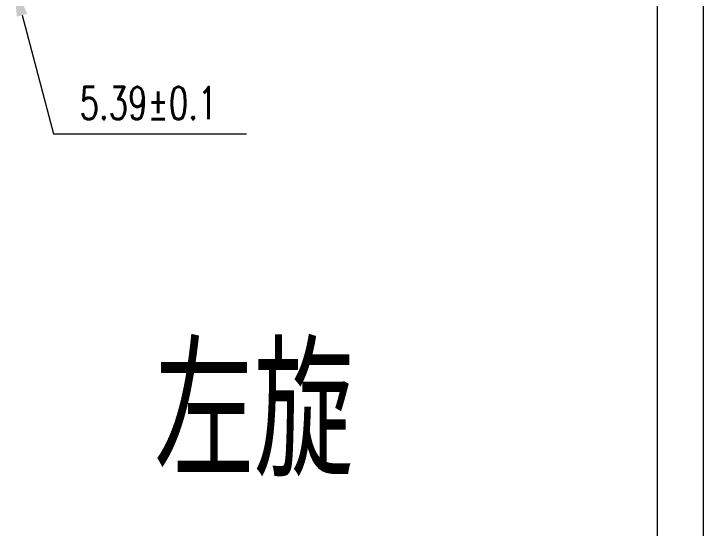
# Model space of a CAD drawing. Header units: inches. Extents: x 1744 to 2164, y 501 to 798.
# Drawn here: x 2089.8 to 2164.5, y 562.7 to 618.4 of the extents above; entities that cross this region are included whole.
import ezdxf

# ---------------------------------------------------------------- set-up
doc = ezdxf.new("R2010")
doc.units = ezdxf.units.IN
doc.header["$MEASUREMENT"] = 0
for name, color, linetype, lineweight in [('6文字层', 3, 'Continuous', 0), ('7标注层', 4, 'Continuous', 0), ('图框层', 7, 'Continuous', 0)]:
    doc.layers.add(name, color=color, linetype=linetype, lineweight=lineweight)
doc.styles.add('HCTC', font='ROMANS.SHX', dxfattribs={"width": 0.7, "bigfont": 'INTECAD.SHX'})

# ---------------------------------------------------------------- blocks, each defined once
blk = doc.blocks.new('末导叶12.5-54.7')
at = {"layer": '6文字层', "style": 'HCTC', "width": 0.7}
for tag, p, rotation in [('Δ', (237.463, 258.267), 326.2368), ('HG3', (198.097, 249.418), 90), ('HG4', (182.089, 233.692), 90), ('RG3', (98.777, 226.518), 319.97068), ('HG1', (43.936, 217.848), 90), ('HG2', (120.684, 217.209), 90), ('HG', (132.649, 215.105), 90), ('RG1', (60.064, 202.517), 39.6842), ('RG2', (102.246, 206.412), 319.97068), ('H', (33.912, 198.228), 90), ('HLEJ', (44.136, 175.065), 90), ('HLE', (132.649, 176.686), 90), ('L', (296.996, 150.172), 37.1811), ('安装角B', (315.769, 141.856), 334.12818), ('D1', (33.912, 137.929), 90), ('LP2', (282.182, 132.829), 34.60282), ('LP1', (285.837, 125.564), 34.16478), ('YH', (327.413, 100.493), 359.95318), ('Q', (107.098, 76.128), 102.29262), ('菱形角', (64.276, 61.571), 97.82555), ('YD', (54.351, 58.968), 105.45568), ('B', (102.572, 57.777), 90), ('P', (124.787, 56.797), 111.67654), ('YS', (46.408, 52.462), 106.14106)]:
    blk.add_attdef(tag, p, '', height=3.5, rotation=rotation, dxfattribs=at)
for tag, p in [('AG', (71.689, 224.765)), ('RLE2', (211.667, 188.594)), ('RLE1', (245.357, 187.131)), ('ALE', (80.452, 174.191)), ('AB', (103.738, 174.191)), ('RLE4', (211.667, 173.408)), ('RLE3', (245.357, 173.408)), ('A', (78.333, 145.56)), ('MQ', (219.648, 142.994)), ('叶型号', (215.938, 87.405))]:
    blk.add_attdef(tag, p, '', height=3.5, dxfattribs=at)
blk = doc.blocks.new('ZwmFrameMain_A3^_^中文^_^landscape')
at = {"color": 7, "linetype": 'Continuous'}
blk.add_line((395, 292), (395, -5), dxfattribs=at)
at = {"color": 6, "linetype": 'Continuous'}
blk.add_line((390, 287), (390, 0), dxfattribs=at)

msp = doc.modelspace()

# ---------------------------------------------------------------- linework, layer by layer
at = {"layer": '7标注层', "color": 4}
msp.add_line((2090.671, 618.261), (2094.073, 605.407), dxfattribs=at)
msp.add_solid([(2090.107, 618.111), (2091.235, 618.41), (2089.776, 621.644)], dxfattribs=at)

# ---------------------------------------------------------------- texts
at = {"layer": '6文字层', "style": 'HCTC', "width": 0.7}
msp.add_text('左旋', height=14, dxfattribs=at).set_placement((2105.013, 568.275))

# ---------------------------------------------------------------- next in the draw order: block references
at = {"layer": '6文字层'}
ref = msp.add_blockref('末导叶12.5-54.7', (1769.494, 506.499), dxfattribs=at)
ref.add_attrib('YH', '5.39±0.1', (2096.907, 606.993), dxfattribs={"height": 3.5, "rotation": 359.95318, "style": 'HCTC', "width": 0.7})

# ---------------------------------------------------------------- next in the draw order: linework, layer by layer
at = {"layer": '7标注层'}
msp.add_line((2094.073, 605.407), (2114.994, 605.407), dxfattribs=at)

# ---------------------------------------------------------------- next in the draw order: block references
at = {"layer": '图框层'}
msp.add_blockref('ZwmFrameMain_A3^_^中文^_^landscape', (1769.454, 506.499), dxfattribs=at)

doc.saveas('drawing.dxf')
